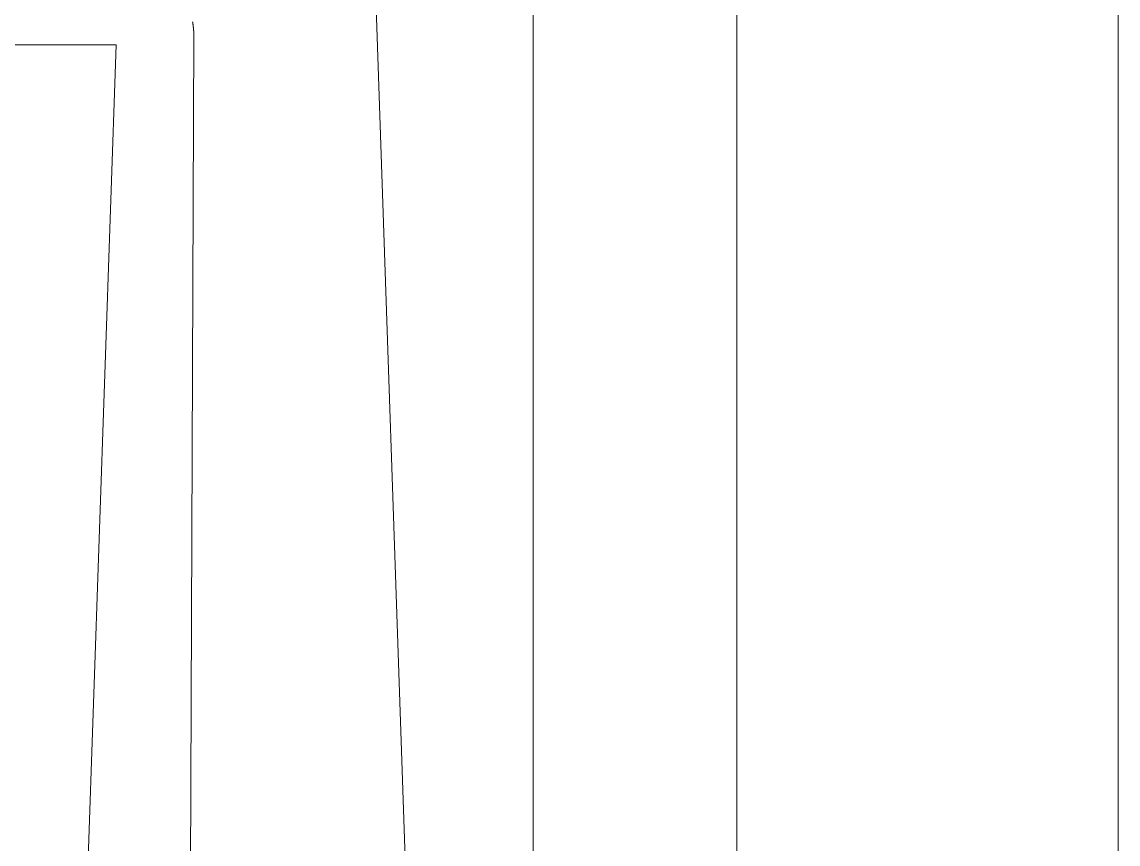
# Model space of a CAD drawing. Header units: millimetres. Extents: x -1000 to 1437, y -200 to 1019.
# Drawn here: x 903 to 1437, y 201 to 602 of the extents above; entities that cross this region are included whole.
import ezdxf

# ---------------------------------------------------------------- set-up
doc = ezdxf.new("R2010")
doc.units = ezdxf.units.MM
doc.layers.get('0').update_dxf_attribs({"linetype": 'CONTINUOUS', "lineweight": 5, "true_color": 0xffffff})

# ---------------------------------------------------------------- blocks, each defined once
blk = doc.blocks.new('CUT002_CS')
at = {"color": 0}
for p, q in [((732.5, 537.5), (732.5, -537.5)), ((633.397248, -455.4), (633.397248, 475))]:
    blk.add_line(p, q, dxfattribs=at)
blk = doc.blocks.new('PAD004_CS')
at = {"color": 0}
for p, q in [((0, 200), (-732.5, 175)), ((-540.25, 92.21), (0, 90)), ((0, -200), (0, -90)), ((-732.5, -175), (0, -200))]:
    blk.add_line(p, q, dxfattribs=at)
blk.add_lwpolyline([(-547.53, 91.61), (-547.48, 91.62), (-547.43, 91.62), (-547.38, 91.63), (-547.34, 91.64), (-547.29, 91.65), (-547.24, 91.66), (-547.19, 91.66), (-547.14, 91.67), (-547.09, 91.68), (-547.04, 91.69), (-546.99, 91.7), (-546.94, 91.7), (-546.89, 91.71), (-546.84, 91.72), (-546.79, 91.73), (-546.74, 91.73), (-546.69, 91.74), (-546.64, 91.75), (-546.59, 91.76), (-546.54, 91.76), (-546.5, 91.77), (-546.45, 91.78), (-546.4, 91.79), (-546.35, 91.79), (-546.3, 91.8), (-546.25, 91.81), (-546.2, 91.81), (-546.15, 91.82), (-546.1, 91.83), (-546.05, 91.83), (-546, 91.84), (-545.95, 91.85), (-545.9, 91.85), (-545.85, 91.86), (-545.8, 91.87), (-545.75, 91.87), (-545.7, 91.88), (-545.65, 91.89), (-545.6, 91.89), (-545.55, 91.9), (-545.5, 91.9), (-545.45, 91.91), (-545.41, 91.92), (-545.36, 91.92), (-545.31, 91.93), (-545.26, 91.93), (-545.21, 91.94), (-545.16, 91.94), (-545.11, 91.95), (-545.06, 91.96), (-545.01, 91.96), (-544.96, 91.97), (-544.91, 91.97), (-544.86, 91.98), (-544.81, 91.98), (-544.76, 91.99), (-544.71, 91.99), (-544.66, 92), (-544.61, 92), (-544.56, 92.01), (-544.51, 92.01), (-544.46, 92.02), (-544.41, 92.02), (-544.36, 92.03), (-544.31, 92.03), (-544.26, 92.04), (-544.21, 92.04), (-544.16, 92.05), (-544.11, 92.05), (-544.06, 92.05), (-544.01, 92.06), (-543.96, 92.06), (-543.91, 92.07), (-543.86, 92.07), (-543.81, 92.07), (-543.76, 92.08), (-543.71, 92.08), (-543.66, 92.09), (-543.61, 92.09), (-543.56, 92.09), (-543.51, 92.1), (-543.46, 92.1), (-543.41, 92.11), (-543.36, 92.11), (-543.31, 92.11), (-543.26, 92.12), (-543.21, 92.12), (-543.16, 92.12), (-543.11, 92.13), (-543.07, 92.13), (-543.02, 92.13), (-542.97, 92.13), (-542.92, 92.14), (-542.87, 92.14), (-542.82, 92.14), (-542.77, 92.15), (-542.72, 92.15), (-542.67, 92.15), (-542.62, 92.15), (-542.57, 92.16), (-542.52, 92.16), (-542.47, 92.16), (-542.42, 92.16), (-542.37, 92.17), (-542.32, 92.17), (-542.27, 92.17), (-542.22, 92.17), (-542.17, 92.18), (-542.12, 92.18), (-542.07, 92.18), (-542.02, 92.18), (-541.97, 92.18), (-541.92, 92.19), (-541.87, 92.19), (-541.82, 92.19), (-541.77, 92.19), (-541.72, 92.19), (-541.67, 92.19), (-541.62, 92.19), (-541.57, 92.2), (-541.52, 92.2), (-541.47, 92.2), (-541.42, 92.2), (-541.37, 92.2), (-541.32, 92.2), (-541.27, 92.2), (-541.22, 92.2), (-541.17, 92.2), (-541.12, 92.21), (-541.07, 92.21), (-541.02, 92.21), (-540.97, 92.21), (-540.92, 92.21), (-540.87, 92.21), (-540.82, 92.21), (-540.77, 92.21), (-540.72, 92.21), (-540.67, 92.21), (-540.62, 92.21), (-540.57, 92.21), (-540.52, 92.21), (-540.47, 92.21), (-540.42, 92.21), (-540.37, 92.21), (-540.32, 92.21), (-540.27, 92.21), (-540.25, 92.21)])
blk = doc.blocks.new('block 1')
at = {"color": 0}
for p, rotation in [((72.84, -268.17), 270), ((-72.84, 268.17), 90)]:
    blk.add_blockref('PAD004_CS', p, dxfattribs=dict(at, rotation=rotation))

msp = doc.modelspace()

# ---------------------------------------------------------------- linework, layer by layer
at = {"flags": 128}
msp.add_lwpolyline([(-1000, -200), (1437, -200), (1437, 1019), (-1000, 1019)], close=True, dxfattribs=at)

# ---------------------------------------------------------------- block references
at = {"color": 0}
msp.add_blockref('CUT002_CS', (518.69, 402.16), dxfattribs=at)
msp.add_blockref('block 1', (821.64, 322.16))

doc.saveas('drawing.dxf')
